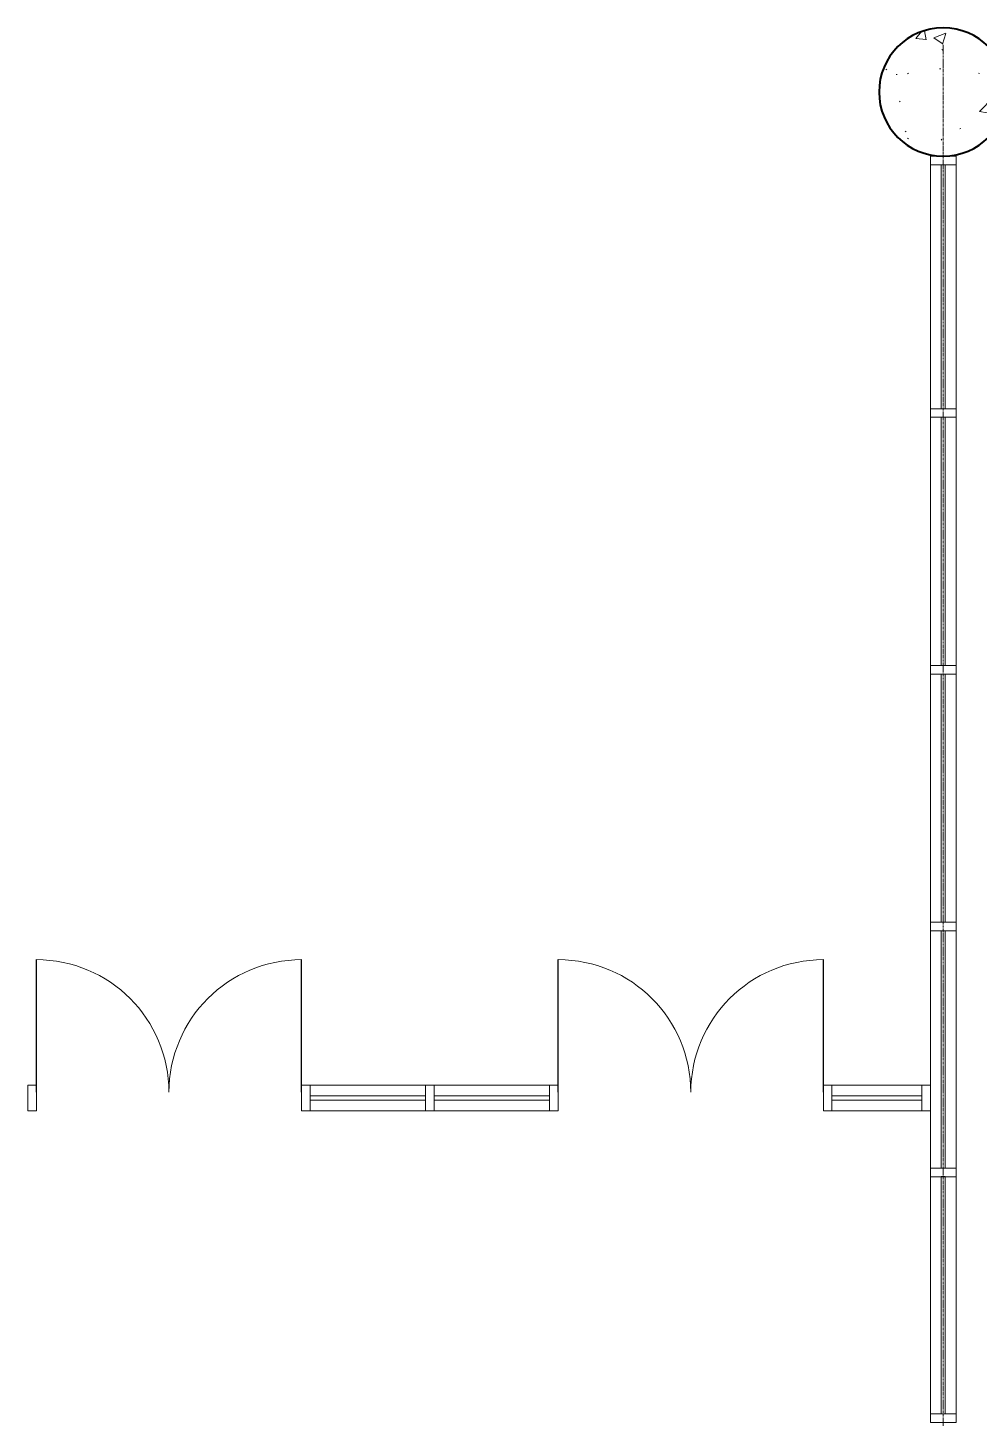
# Model space of a CAD drawing. Header units: millimetres. Extents: x -13853 to 411335, y -23261 to 161252.
# Drawn here: x 190449 to 196009, y 29111 to 37232 of the extents above; entities that cross this region are included whole.
import ezdxf

# ---------------------------------------------------------------- set-up
doc = ezdxf.new("R2010")
doc.units = ezdxf.units.MM
doc.linetypes.add('ADSK_Линия сетки', pattern=[21, 12, -3, 3, -3])
for name, color, linetype, lineweight in [('Двери', 7, 'Continuous', 18), ('Импосты витража', 7, 'Continuous', 18), ('Несущие колонны', 7, 'Continuous', 18), ('Оси', 7, 'Continuous', 9), ('Панели витража', 7, 'Continuous', 18), ('Панель', 7, 'Continuous', 30)]:
    doc.layers.add(name, color=color, linetype=linetype, lineweight=lineweight)

# ---------------------------------------------------------------- blocks, each defined once
blk = doc.blocks.new('Бетон-Круглого сечения-Колонна - 750 мм-V6-001_Весь этаж')
at = {"layer": 'Несущие колонны', "lineweight": 9}
h = blk.add_hatch(dxfattribs=at)
h.set_pattern_fill('FP_10', color=256, style=0, pattern_type=2)
h.set_pattern_definition([(230, (195798.55, 36857.4), (-728.7365, 63.7558), [76.2, -838.2]), (175, (195798.55, 36857.4), (140.9716, -764.2276), [60.96, -670.56]), (280.451, (195737.8, 36862.7), (-587.77, -700.4668), [64.76, -712.36]), (226.184, (195798.55, 36654.2), (-1084.3162, 168.171), [114.3, -1257.3]), (276.636, (195708.2, 36668.2), (-949.61, -989.71), [97.14, -1068.54]), (171.184, (195798.6, 36654.2), (-949.6206, -989.701), [91.44, -1005.84]), (201, (195696.95, 36705), (-606.4579, 409.0606), [76.2, -838.2]), (146, (195696.95, 36705), (-247.2083, -736.753), [60.96, -670.56]), (251.451, (195646.4, 36739.1), (-853.6683, -327.6855), [64.76, -712.36]), (217.5, (195798.55, 36857.38), (-12.3547, -338.22012), [6.706, -655.726, 6.706, -674.014, -673.1]), (217.5, (195798.55, 36857.38), (-12.3547, -338.22012), [-1343.152, 6.706, -666.394]), (187.5, (195798.55, 36857.38), (-267.2789, -400.7221), [6.706, -381.406, 6.706, -897.026]), (187.5, (195798.55, 36857.38), (-267.2789, -400.7221), [-394.818, -640.486, 6.706, -249.834]), (147.5, (196025.12, 36857.38), (-542.36333, 22.91534), [6.706, -247.294, 6.706, -1837.334]), (147.5, (196025.12, 36857.38), (-542.36333, 22.91534), [-260.706, -785.774, 6.706, -1044.854]), (137.5, (196126.7, 36857.4), (-592.517, -101.7071), [6.706, -323.494, 6.706, -519.582, -746.76]), (137.5, (196126.7, 36857.4), (-592.517, -101.7071), [-856.488, 6.706, -740.054])])
h.paths.add_polyline_path([(0, 375), (-65.1, 369.3), (-128.3, 352.4), (-187.5, 324.8), (-241, 287.3), (-287.3, 241), (-324.8, 187.5), (-352.4, 128.3), (-369.3, 65.1), (-375, 0), (-369.3, -65.1), (-352.4, -128.3), (-324.8, -187.5), (-287.3, -241), (-241, -287.3), (-187.5, -324.8), (-128.3, -352.4), (-65.1, -369.3), (0, -375), (65.1, -369.3), (128.3, -352.4), (187.5, -324.8), (241, -287.3), (287.3, -241), (324.8, -187.5), (352.4, -128.3), (369.3, -65.1), (375, 0), (369.3, 65.1), (352.4, 128.3), (324.8, 187.5), (287.3, 241), (241, 287.3), (187.5, 324.8), (128.3, 352.4), (65.1, 369.3)], flags=0)
at = {"layer": 'Несущие колонны', "lineweight": 40}
for start, end in [(0, 180), (180, 0)]:
    blk.add_arc((0, 0), 375, start, end, dxfattribs=at)
blk = doc.blocks.new('Системная панель - ADSK_Cтеклопакет_25-1046843-001_Весь этаж')
at = {"layer": 'Панели витража'}
for p, q in [((712.5, 12.5), (-712.5, 12.5)), ((-712.5, 12.5), (-712.5, -12.5)), ((712.5, -12.5), (712.5, 12.5)), ((-712.5, -12.5), (712.5, -12.5))]:
    blk.add_line(p, q, dxfattribs=at)
blk = doc.blocks.new('Системная панель - ADSK_Cтеклопакет_25-1046799-001_Весь этаж')
at = {"layer": 'Панели витража'}
for p, q in [((725, 12.5), (-725, 12.5)), ((-725, 12.5), (-725, -12.5)), ((725, -12.5), (725, 12.5)), ((-725, -12.5), (725, -12.5))]:
    blk.add_line(p, q, dxfattribs=at)
blk = doc.blocks.new('Системная панель - ADSK_Cтеклопакет_25-1046824-001_Весь этаж')
at = {"layer": 'Панели витража'}
for p, q in [((692.9, 12.5), (-692.9, 12.5)), ((-692.9, 12.5), (-692.9, -12.5)), ((692.9, -12.5), (692.9, 12.5)), ((-692.9, -12.5), (692.9, -12.5))]:
    blk.add_line(p, q, dxfattribs=at)
blk = doc.blocks.new('Прямоугольный импост - 50х150-1046805-001_Весь этаж')
at = {"layer": 'Импосты витража'}
for p, q in [((0, 75), (-50, 75)), ((-50, 75), (-50, -75)), ((0, -75), (0, 75)), ((-50, -75), (0, -75))]:
    blk.add_line(p, q, dxfattribs=at)
blk = doc.blocks.new('Прямоугольный импост - 50х150-1046822-001_Весь этаж')
at = {"layer": 'Импосты витража'}
for p, q in [((195723.6, 29135.9), (195723.6, 30521.6)), ((195873.6, 30521.6), (195873.6, 29135.9))]:
    blk.add_line(p, q, dxfattribs=at)
blk = doc.blocks.new('Прямоугольный импост - 50х150-V27-001_Весь этаж')
at = {"layer": 'Импосты витража'}
for p, q in [((195723.6, 31056.8), (195723.6, 31957.4)), ((195873.6, 31957.4), (195873.6, 30571.6)), ((195723.6, 30571.6), (195723.6, 30906.8))]:
    blk.add_line(p, q, dxfattribs=at)
blk = doc.blocks.new('Прямоугольный импост - 50х150-1046836-001_Весь этаж')
at = {"layer": 'Импосты витража'}
for p, q in [((195723.6, 32007.4), (195723.6, 33457.4)), ((195873.6, 33457.4), (195873.6, 32007.4))]:
    blk.add_line(p, q, dxfattribs=at)
blk = doc.blocks.new('Прямоугольный импост - 50х150-1046841-001_Весь этаж')
at = {"layer": 'Импосты витража'}
for p, q in [((195723.6, 35007.4), (195723.6, 36432.4)), ((195873.6, 36432.4), (195873.6, 35007.4))]:
    blk.add_line(p, q, dxfattribs=at)
blk = doc.blocks.new('Прямоугольный импост - 50х150-1036582-001_Весь этаж')
at = {"layer": 'Импосты витража'}
for p, q in [((-25, 75), (25, 75)), ((-25, -75), (-25, 75)), ((25, 75), (25, -75)), ((25, -75), (-25, -75))]:
    blk.add_line(p, q, dxfattribs=at)
blk = doc.blocks.new('AC_ДверьВитражная_Двупольная_Алюминиевая_ГОСТ23747-2015 - Остекленные _с защитным ограждением_-1050290-001_Весь этаж')
at = {"layer": 'Панель'}
for p, q in [((-775, 32.5), (-775, 807.5)), ((775, 32.5), (775, 807.5))]:
    blk.add_line(p, q, dxfattribs=at)
at = {"layer": 'Панель', "lineweight": 18}
for centre, start, end in [((-775, 32.5), 360, 90), ((775, 32.5), 90, 180)]:
    blk.add_arc(centre, 775, start, end, dxfattribs=at)
blk = doc.blocks.new('Системная панель - ADSK_Cтеклопакет_25-1051646-001_Весь этаж')
at = {"layer": 'Панели витража'}
for p, q in [((337.5, 12.5), (-337.5, 12.5)), ((-337.5, 12.5), (-337.5, -12.5)), ((337.5, -12.5), (337.5, 12.5)), ((-337.5, -12.5), (337.5, -12.5))]:
    blk.add_line(p, q, dxfattribs=at)
blk = doc.blocks.new('Системная панель - ADSK_Cтеклопакет_25-1050188-001_Весь этаж')
at = {"layer": 'Панели витража'}
for p, q in [((262.5, 12.5), (-262.5, 12.5)), ((-262.5, 12.5), (-262.5, -12.5)), ((262.5, -12.5), (262.5, 12.5)), ((-262.5, -12.5), (262.5, -12.5))]:
    blk.add_line(p, q, dxfattribs=at)
blk = doc.blocks.new('Прямоугольный импост - 50х150-1050167-001_Весь этаж')
at = {"layer": 'Импосты витража'}
for p, q in [((183195.9, 31056.8), (183720.9, 31056.8)), ((183720.9, 30906.8), (183195.9, 30906.8))]:
    blk.add_line(p, q, dxfattribs=at)
blk = doc.blocks.new('Прямоугольный импост - 50х150-1051640-001_Весь этаж')
at = {"layer": 'Импосты витража'}
for p, q in [((192098.6, 31056.8), (192773.6, 31056.8)), ((192773.6, 30906.8), (192098.6, 30906.8))]:
    blk.add_line(p, q, dxfattribs=at)
blk = doc.blocks.new('Прямоугольный импост - 50х150-1050194-001_Весь этаж')
at = {"layer": 'Импосты витража'}
for p, q in [((-50, 75), (0, 75)), ((-50, -75), (-50, 75)), ((0, 75), (0, -75)), ((0, -75), (-50, -75))]:
    blk.add_line(p, q, dxfattribs=at)
blk = doc.blocks.new('Прямоугольный импост - 50х150-1050177-001_Весь этаж')
at = {"layer": 'Импосты витража'}
for p, q in [((-25, 75), (25, 75)), ((-25, -75), (-25, 75)), ((25, 75), (25, -75)), ((25, -75), (-25, -75))]:
    blk.add_line(p, q, dxfattribs=at)

msp = doc.modelspace()

# ---------------------------------------------------------------- linework, layer by layer
at = {"layer": 'Оси', "linetype": 'ADSK_Линия сетки'}
msp.add_line((195798.6, 37133.8), (195798.6, -22442.7), dxfattribs=at)

# ---------------------------------------------------------------- block references
at = {"layer": 'Двери'}
for p in [(191273.6, 30981.8), (194323.6, 30981.8)]:
    msp.add_blockref('AC_ДверьВитражная_Двупольная_Алюминиевая_ГОСТ23747-2015 - Остекленные _с защитным ограждением_-1050290-001_Весь этаж', p, dxfattribs=at)
at = {"layer": 'Импосты витража'}
for name, p, rotation in [('Прямоугольный импост - 50х150-1046805-001_Весь этаж', (195798.6, 36482.4), 90), ('Прямоугольный импост - 50х150-1050167-001_Весь этаж', (378869.5, 61963.7), 180)]:
    msp.add_blockref(name, p, dxfattribs=dict(at, rotation=rotation))
for name, p in [('Прямоугольный импост - 50х150-1046841-001_Весь этаж', (0, 0)), ('Прямоугольный импост - 50х150-1046836-001_Весь этаж', (0, 1500)), ('Прямоугольный импост - 50х150-1046836-001_Весь этаж', (0, 0)), ('Прямоугольный импост - 50х150-V27-001_Весь этаж', (0, 0)), ('Прямоугольный импост - 50х150-1051640-001_Весь этаж', (0, 0)), ('Прямоугольный импост - 50х150-1051640-001_Весь этаж', (725, 0)), ('Прямоугольный импост - 50х150-1046822-001_Весь этаж', (0, 0))]:
    msp.add_blockref(name, p, dxfattribs=at)
at = {"layer": 'Импосты витража', "extrusion": (0, 0, -1)}
for name, p, rotation in [('Прямоугольный импост - 50х150-1036582-001_Весь этаж', (-195798.6, 34982.4), 270), ('Прямоугольный импост - 50х150-1036582-001_Весь этаж', (-195798.6, 33482.4), 270), ('Прямоугольный импост - 50х150-1036582-001_Весь этаж', (-195798.6, 31982.4), 270), ('Прямоугольный импост - 50х150-1050177-001_Весь этаж', (-190473.6, 30981.8), 180), ('Прямоугольный импост - 50х150-1050177-001_Весь этаж', (-192073.6, 30981.8), 180), ('Прямоугольный импост - 50х150-1050177-001_Весь этаж', (-192798.6, 30981.8), 180), ('Прямоугольный импост - 50х150-1050177-001_Весь этаж', (-193523.6, 30981.8), 180), ('Прямоугольный импост - 50х150-1050177-001_Весь этаж', (-195123.6, 30981.8), 180), ('Прямоугольный импост - 50х150-1050194-001_Весь этаж', (-195723.6, 30981.8), 180), ('Прямоугольный импост - 50х150-1036582-001_Весь этаж', (-195798.6, 30546.6), 270), ('Прямоугольный импост - 50х150-1036582-001_Весь этаж', (-195798.6, 29110.9), 270)]:
    msp.add_blockref(name, p, dxfattribs=dict(at, rotation=rotation))
at = {"layer": 'Несущие колонны', "rotation": 180}
msp.add_blockref('Бетон-Круглого сечения-Колонна - 750 мм-V6-001_Весь этаж', (195798.6, 36857.4), dxfattribs=at)
at = {"layer": 'Панели витража', "rotation": 270}
for name, p in [('Системная панель - ADSK_Cтеклопакет_25-1046843-001_Весь этаж', (195798.6, 35719.9)), ('Системная панель - ADSK_Cтеклопакет_25-1046799-001_Весь этаж', (195798.6, 34232.4)), ('Системная панель - ADSK_Cтеклопакет_25-1046799-001_Весь этаж', (195798.6, 32732.4)), ('Системная панель - ADSK_Cтеклопакет_25-1046824-001_Весь этаж', (195798.6, 31264.5)), ('Системная панель - ADSK_Cтеклопакет_25-1046824-001_Весь этаж', (195798.6, 29828.8))]:
    msp.add_blockref(name, p, dxfattribs=at)
at = {"layer": 'Панели витража'}
for name, p in [('Системная панель - ADSK_Cтеклопакет_25-1051646-001_Весь этаж', (192436.1, 30981.8)), ('Системная панель - ADSK_Cтеклопакет_25-1051646-001_Весь этаж', (193161.1, 30981.8)), ('Системная панель - ADSK_Cтеклопакет_25-1050188-001_Весь этаж', (195411.1, 30981.8))]:
    msp.add_blockref(name, p, dxfattribs=at)

doc.saveas('drawing.dxf')
